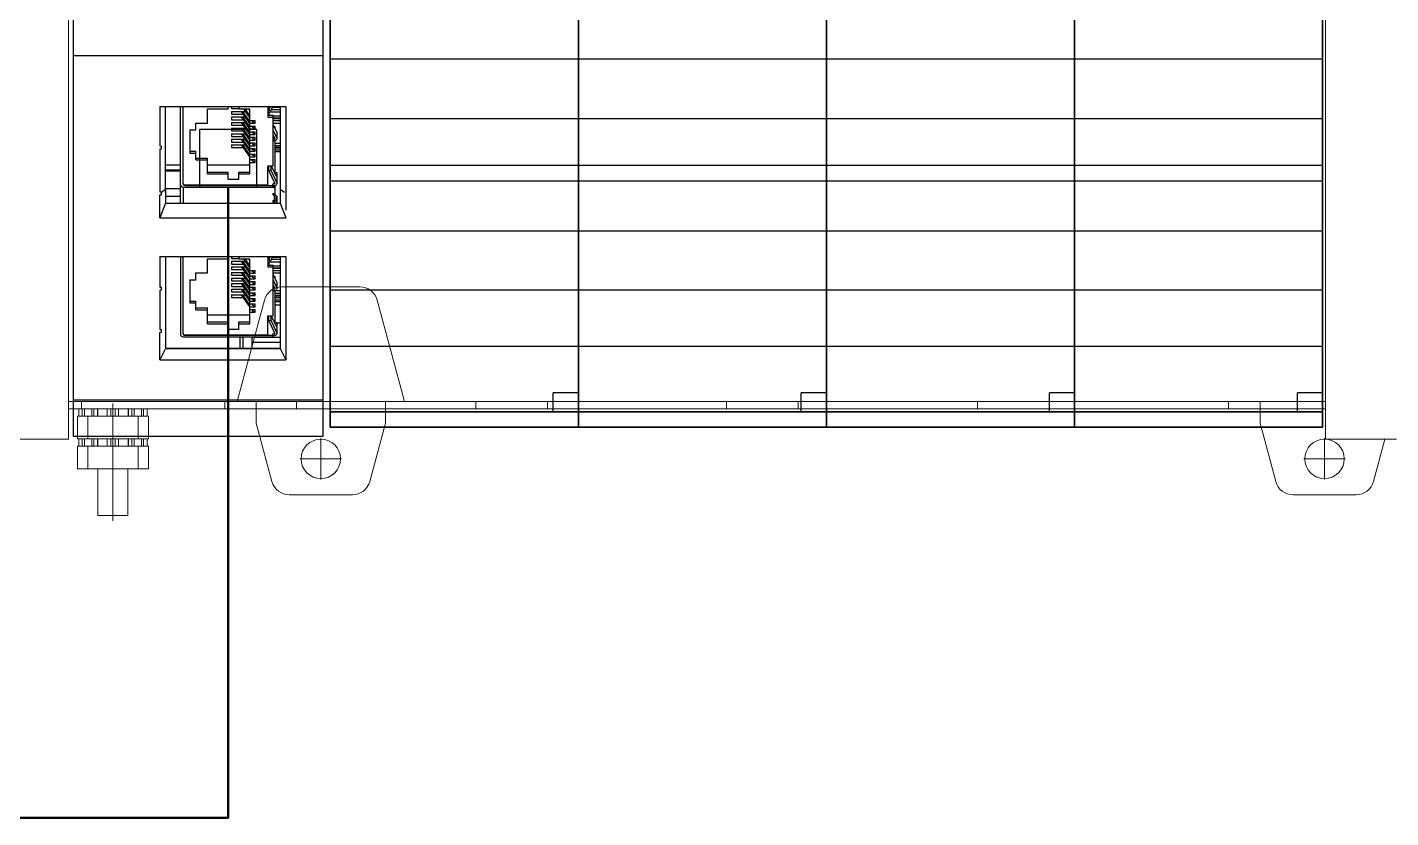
# Model space of a CAD drawing. Header units: millimetres. Extents: x 0 to 3780, y 0 to 2673.
# Drawn here: x 489.5 to 679.7, y 172 to 282.2 of the extents above; entities that cross this region are included whole.
import ezdxf
from ezdxf.enums import TextEntityAlignment as Align

# ---------------------------------------------------------------- set-up
doc = ezdxf.new("R2010")
doc.units = ezdxf.units.MM
for name, color, linetype, lineweight in [('AM_0', 7, 'Continuous', 5), ('AM_7', 7, 'Continuous', 5), ('AM_9', 6, 'Continuous', 5), ('EPLAN102', 7, 'Continuous', 5), ('EPLAN440', 73, 'Continuous', 5), ('EPLAN500', 7, 'Continuous', 5), ('EPLAN501', 7, 'Continuous', 5), ('EPLAN700', 12, 'Continuous', 5), ('EPLAN706', 5, 'Continuous', 5), ('EPLAN710', 5, 'Continuous', 5), ('EPLAN712', 5, 'Continuous', 5), ('EPLAN714', 7, 'Continuous', 5)]:
    doc.layers.add(name, color=color, linetype=linetype, lineweight=lineweight)
doc.styles.add('Tahoma', font='')
doc.styles.get('Tahoma').set_extended_font_data('Tahoma')

# ---------------------------------------------------------------- blocks, each defined once
blk = doc.blocks.new('EPLSYM_LibrarySPECIAL_Symbol210_Variant2_Placement43')
at = {"layer": 'EPLAN700', "lineweight": 50, "ltscale": 36}
blk.add_line((0, 0), (0, -2), dxfattribs=at)
at = {"layer": 'EPLAN706', "lineweight": 25, "ltscale": 36}
blk.add_lwpolyline([(-4, 0), (4, 0), (4, 8), (-4, 8)], close=True, dxfattribs=at)
at = {"layer": 'EPLAN440', "color": 73, "style": 'Tahoma'}
blk.add_attdef('17_20300', text='', height=1.63, dxfattribs=at).set_placement((0, 13.75), align=Align.BOTTOM_LEFT)
at = {"layer": 'EPLAN500', "color": 7, "style": 'Tahoma'}
blk.add_attdef('17_20027', text='', height=1.63, dxfattribs=at).set_placement((0, 16.45), align=Align.BOTTOM_LEFT)
at = {"layer": 'EPLAN501', "color": 7, "style": 'Tahoma'}
blk.add_attdef('17_20011', text='', height=1.63, dxfattribs=at).set_placement((0, 19.15), align=Align.BOTTOM_LEFT)
at = {"layer": 'EPLAN712', "color": 5, "style": 'Tahoma'}
blk.add_attdef('17_20010', text='', height=2.26, dxfattribs=at).set_placement((0, 10), align=Align.BOTTOM_CENTER)
blk = doc.blocks.new('EPLSYM_LibrarySPECIAL_Symbol202_Variant0_Placement43_11')
at = {"layer": 'EPLAN700', "color": 3, "lineweight": 50, "ltscale": 36}
blk.add_lwpolyline([(0, 0), (0, -85.95), (-183.51, -85.95), (-183.51, 1000.05), (276.49, 1002.05)], dxfattribs=at)
at = {"layer": 'EPLAN710', "color": 5, "style": 'Tahoma'}
blk.add_attdef('17_20010', text='', height=2.26, dxfattribs=at).set_placement((-1, 9.1), align=Align.BOTTOM_LEFT)
at = {"layer": 'EPLAN714', "color": 7, "style": 'Tahoma'}
for tag, height, p in [('17_20027', 6.32, (-1, 6.4)), ('17_20250', 1.63, (-1, 3.7)), ('17_20011', 1.63, (-1, 1))]:
    blk.add_attdef(tag, text='', height=height, dxfattribs=at).set_placement(p, align=Align.BOTTOM_RIGHT)

msp = doc.modelspace()

# ---------------------------------------------------------------- linework, layer by layer
at = {"layer": 'AM_0'}
for p, q in [((495.23, 224.8), (495.23, 370.08)), ((670.58, 370.08), (670.58, 224.8)), ((524.99, 246.03), (535.87, 246.03)), ((518.78, 230.03), (522.57, 244.18)), ((538.29, 244.18), (542.08, 230.03)), ((495.23, 230.03), (670.58, 230.03)), ((495.23, 229.03), (670.58, 229.03)), ((496.67, 229.03), (496.67, 227.99)), ((496.68, 227.99), (496.68, 229.03)), ((497.16, 227.99), (497.16, 229.03)), ((497.46, 227.99), (497.46, 229.03)), ((498.79, 227.99), (498.79, 229.03)), ((499.32, 227.99), (499.32, 229.03)), ((500.65, 227.99), (500.65, 229.03)), ((501.13, 227.99), (501.13, 229.03)), ((501.74, 227.99), (501.74, 229.03)), ((502.22, 227.99), (502.22, 229.03)), ((503.55, 227.99), (503.55, 229.03)), ((504.08, 227.99), (504.08, 229.03)), ((505.4, 227.99), (505.4, 229.03)), ((505.71, 227.99), (505.71, 229.03)), ((506.19, 227.99), (506.19, 229.03)), ((506.2, 227.99), (506.2, 229.03)), ((521.43, 229.03), (521.43, 227.03)), ((539.43, 227.03), (539.43, 229.03)), ((661.43, 229.03), (661.43, 227.03)), ((496.48, 227.99), (496.48, 224.85)), ((496.48, 227.99), (506.39, 227.99)), ((497.93, 227.99), (497.93, 224.85)), ((501.43, 227.99), (501.43, 224.85)), ((504.94, 227.99), (504.94, 224.85)), ((506.39, 227.99), (506.39, 224.85)), ((521.43, 227.03), (523.62, 218.88)), ((537.25, 218.88), (539.43, 227.03)), ((661.43, 227.03), (663.62, 218.88)), ((485.33, 224.8), (495.23, 224.8)), ((506.39, 224.85), (496.48, 224.85)), ((496.67, 224.85), (496.67, 223.81)), ((496.68, 223.81), (496.68, 224.85)), ((497.16, 223.81), (497.16, 224.85)), ((497.46, 223.81), (497.46, 224.85)), ((498.79, 223.81), (498.79, 224.85)), ((499.32, 223.81), (499.32, 224.85)), ((500.65, 223.81), (500.65, 224.85)), ((501.13, 223.81), (501.13, 224.85)), ((501.74, 223.81), (501.74, 224.85)), ((502.22, 223.81), (502.22, 224.85)), ((503.55, 223.81), (503.55, 224.85)), ((504.08, 223.81), (504.08, 224.85)), ((505.4, 223.81), (505.4, 224.85)), ((505.71, 223.81), (505.71, 224.85)), ((506.19, 223.81), (506.19, 224.85)), ((506.2, 223.81), (506.2, 224.85)), ((670.58, 224.8), (680.48, 224.8)), ((677.25, 218.88), (678.84, 224.8)), ((496.48, 223.81), (496.48, 220.67)), ((496.48, 223.81), (506.39, 223.81)), ((497.93, 223.81), (497.93, 220.67)), ((501.43, 223.81), (501.43, 220.67)), ((504.94, 223.81), (504.94, 220.67)), ((506.39, 223.81), (506.39, 220.67)), ((496.48, 220.67), (506.39, 220.67)), ((499.35, 220.67), (499.35, 214.15)), ((503.52, 214.15), (503.52, 220.67)), ((526.03, 217.03), (534.84, 217.03)), ((666.03, 217.03), (674.84, 217.03)), ((499.35, 214.15), (503.52, 214.15))]:
    msp.add_line(p, q, dxfattribs=at)
for centre in [(530.43, 222.03), (670.43, 222.03)]:
    msp.add_circle(centre, 2.75, dxfattribs=at)
for centre, start, end in [((524.99, 243.53), 90, 165), ((535.87, 243.53), 15, 90), ((526.03, 219.53), 195, 270), ((534.84, 219.53), 270, 345), ((666.03, 219.53), 195, 270), ((674.84, 219.53), 270, 345)]:
    msp.add_arc(centre, 2.5, start, end, dxfattribs=at)
at = {"layer": 'AM_7', "ltscale": 1.5}
for p, q in [((501.43, 229.77), (501.43, 213.41)), ((530.43, 219.14), (530.43, 224.92)), ((670.43, 219.14), (670.43, 224.92)), ((527.55, 222.03), (533.32, 222.03)), ((667.55, 222.03), (673.32, 222.03))]:
    msp.add_line(p, q, dxfattribs=at)
at = {"layer": 'AM_9', "ltscale": 2}
for p, q in [((497.03, 230.03), (497.03, 229.03)), ((498.49, 227.99), (498.49, 229.03)), ((499.28, 227.99), (499.28, 229.03)), ((503.59, 227.99), (503.59, 229.03)), ((504.38, 227.99), (504.38, 229.03)), ((517.03, 230.03), (517.03, 229.03)), ((521.43, 230.03), (521.43, 229.03)), ((527.03, 230.03), (527.03, 229.03)), ((539.43, 229.03), (539.43, 230.03)), ((552.03, 230.03), (552.03, 229.03)), ((562.03, 230.03), (562.03, 229.03)), ((587.03, 230.03), (587.03, 229.03)), ((597.03, 230.03), (597.03, 229.03)), ((622.03, 230.03), (622.03, 229.03)), ((632.03, 230.03), (632.03, 229.03)), ((657.03, 230.03), (657.03, 229.03)), ((661.43, 230.03), (661.43, 229.03)), ((498.49, 223.81), (498.49, 224.85)), ((499.28, 223.81), (499.28, 224.85)), ((503.59, 223.81), (503.59, 224.85)), ((504.38, 223.81), (504.38, 224.85))]:
    msp.add_line(p, q, dxfattribs=at)
at = {"layer": 'EPLAN102', "lineweight": 25, "ltscale": 36}
for p, q in [((495.88, 278.28), (530.75, 278.28)), ((531.75, 277.8), (566.35, 277.8)), ((566.35, 277.8), (600.95, 277.8)), ((600.95, 277.8), (635.55, 277.8)), ((635.56, 277.8), (670.16, 277.8)), ((507.97, 271.16), (525.57, 271.16)), ((508.77, 259.63), (508.77, 271.16)), ((510.87, 257.7), (510.87, 271.16)), ((517.49, 270.83), (517.49, 271.16)), ((517.99, 270.5), (519.87, 270.5)), ((519.33, 270.5), (520.53, 268.76)), ((519.53, 270.5), (520.53, 269.05)), ((519.63, 270.83), (520.53, 269.54)), ((519.84, 270.83), (520.53, 269.83)), ((520.34, 270.83), (520.53, 270.55)), ((520.53, 261.77), (520.53, 270.83)), ((523.06, 271.14), (523.16, 271.14)), ((523.06, 271.06), (523.16, 271.06)), ((523.06, 270.77), (523.16, 270.77)), ((523.06, 270.42), (524.77, 270.42)), ((523.06, 270.05), (523.21, 270.05)), ((523.16, 270.65), (523.16, 271.16)), ((523.44, 270.57), (523.73, 271.16)), ((523.54, 270.77), (524.77, 270.77)), ((523.68, 271.06), (524.77, 271.06)), ((523.72, 271.14), (524.77, 271.14)), ((525.57, 271.16), (525.57, 256.73)), ((517.99, 269.72), (519.87, 269.72)), ((517.99, 268.94), (519.87, 268.94)), ((517.99, 268.16), (519.87, 268.16)), ((519.33, 269.72), (520.53, 267.98)), ((519.33, 268.94), (520.53, 267.2)), ((519.33, 268.16), (520.53, 266.43)), ((519.53, 269.72), (520.53, 268.28)), ((519.53, 268.94), (520.53, 267.5)), ((519.53, 268.16), (520.53, 266.72)), ((520.53, 269.22), (521.29, 269.22)), ((520.53, 268.83), (521.29, 268.83)), ((520.53, 268.44), (521.29, 268.44)), ((520.75, 269.22), (520.76, 269.21)), ((520.75, 268.44), (520.76, 268.43)), ((520.89, 269.07), (521.07, 268.96)), ((520.89, 268.3), (521.07, 268.18)), ((521.07, 268.96), (521.29, 268.89)), ((521.07, 268.18), (521.29, 268.11)), ((521.18, 269.22), (521.29, 269.18)), ((521.18, 268.44), (521.29, 268.4)), ((521.29, 268.83), (521.29, 269.22)), ((521.29, 268.05), (521.29, 268.44)), ((523.06, 269.97), (523.78, 269.97)), ((523.78, 262.88), (523.78, 269.97)), ((523.78, 269.87), (524.77, 269.87)), ((523.78, 269.58), (524.77, 269.58)), ((523.78, 269.51), (524.77, 269.51)), ((523.78, 269.21), (524.77, 269.21)), ((523.78, 268.86), (524.77, 268.86)), ((523.78, 268.62), (524.31, 267.55)), ((523.85, 268.49), (524.06, 268.33)), ((524.06, 268.06), (524.06, 268.33)), ((531.75, 269.52), (566.35, 269.52)), ((566.35, 269.52), (600.95, 269.52)), ((600.95, 269.52), (635.55, 269.52)), ((635.56, 269.52), (670.16, 269.52)), ((512.14, 267.91), (512.98, 267.91)), ((517.99, 267.38), (519.87, 267.38)), ((517.99, 266.61), (519.87, 266.61)), ((519.33, 267.38), (520.53, 265.65)), ((519.33, 266.61), (520.53, 264.87)), ((519.53, 267.38), (520.53, 265.94)), ((519.53, 266.61), (520.53, 265.16)), ((520.53, 268.05), (521.29, 268.05)), ((520.53, 267.66), (521.29, 267.66)), ((520.53, 267.27), (521.29, 267.27)), ((520.53, 266.88), (521.29, 266.88)), ((520.53, 266.49), (521.29, 266.49)), ((520.75, 267.66), (520.76, 267.66)), ((520.75, 266.88), (520.76, 266.88)), ((520.89, 267.52), (521.07, 267.41)), ((520.89, 266.74), (521.07, 266.63)), ((521.07, 267.41), (521.29, 267.33)), ((521.07, 266.63), (521.29, 266.55)), ((521.18, 267.66), (521.29, 267.62)), ((521.18, 266.88), (521.29, 266.84)), ((521.29, 267.27), (521.29, 267.66)), ((521.29, 266.49), (521.29, 266.88)), ((523.78, 267.85), (524.31, 266.78)), ((523.78, 267.19), (524.03, 266.69)), ((523.78, 266.64), (523.93, 266.64)), ((523.78, 266.44), (524.06, 266.44)), ((523.94, 266.64), (523.95, 266.64)), ((523.95, 266.64), (523.95, 266.64)), ((524.06, 261.97), (524.06, 266.44)), ((524.06, 266.43), (524.09, 266.44)), ((524.09, 266.44), (524.15, 266.47)), ((524.15, 266.47), (524.23, 266.52)), ((524.23, 266.52), (524.3, 266.6)), ((524.3, 266.6), (524.33, 266.69)), ((524.31, 267.55), (524.33, 267.46)), ((524.33, 266.69), (524.33, 267.46)), ((507.97, 265.25), (508.19, 265.26)), ((508.19, 265.26), (508.19, 265.66)), ((512.14, 264.95), (512.98, 264.95)), ((512.98, 263.73), (512.98, 264.95)), ((517.99, 265.83), (519.87, 265.83)), ((519.33, 265.83), (520.53, 264.09)), ((519.53, 265.83), (520.53, 264.38)), ((520.53, 266.1), (521.29, 266.1)), ((520.53, 265.71), (521.29, 265.71)), ((520.53, 265.33), (521.29, 265.33)), ((520.53, 264.94), (521.29, 264.94)), ((520.53, 264.55), (521.29, 264.55)), ((520.75, 266.1), (520.76, 266.1)), ((520.75, 265.33), (520.76, 265.32)), ((520.75, 264.55), (520.76, 264.54)), ((520.89, 265.96), (521.07, 265.85)), ((520.89, 265.18), (521.07, 265.07)), ((520.89, 264.4), (521.07, 264.29)), ((521.07, 265.85), (521.29, 265.77)), ((521.07, 265.07), (521.29, 264.99)), ((521.18, 266.1), (521.29, 266.06)), ((521.18, 265.33), (521.29, 265.29)), ((521.18, 264.55), (521.29, 264.51)), ((521.29, 265.71), (521.29, 266.1)), ((521.29, 264.94), (521.29, 265.33)), ((521.29, 264.16), (521.29, 264.55)), ((524.06, 266.06), (524.77, 266.06)), ((524.06, 265.75), (524.77, 265.75)), ((524.06, 265.52), (524.77, 265.52)), ((524.06, 265.43), (524.77, 265.43)), ((524.06, 264.95), (524.06, 265.43)), ((524.06, 265.12), (524.77, 265.12)), ((524.06, 264.89), (524.77, 264.89)), ((508.77, 263.05), (510.87, 263.05)), ((512.98, 263.99), (514.63, 263.99)), ((512.98, 263.73), (514.63, 263.73)), ((514.63, 261.77), (514.63, 263.99)), ((514.63, 263.04), (520.53, 263.04)), ((520.53, 264.16), (521.29, 264.16)), ((520.53, 263.77), (521.29, 263.77)), ((520.53, 263.38), (521.29, 263.38)), ((520.75, 263.77), (520.76, 263.76)), ((520.89, 263.63), (521.07, 263.52)), ((521.07, 264.29), (521.29, 264.22)), ((521.07, 263.52), (521.29, 263.44)), ((521.18, 263.77), (521.29, 263.73)), ((521.29, 263.38), (521.29, 263.77)), ((523.16, 262.21), (523.16, 262.88)), ((523.52, 262.88), (524.31, 261.28)), ((531.75, 263.01), (566.35, 263.01)), ((566.35, 263.01), (600.95, 263.01)), ((600.95, 263.01), (635.55, 263.01)), ((635.56, 263.01), (670.16, 263.01)), ((508.77, 262.34), (510.87, 262.34)), ((508.77, 262.21), (510.87, 262.21)), ((508.77, 262.21), (510.87, 262.21)), ((508.77, 262.2), (510.87, 262.2)), ((508.77, 262.2), (510.87, 262.2)), ((508.77, 262.19), (510.87, 262.19)), ((508.77, 262.19), (510.87, 262.19)), ((508.77, 262.19), (510.87, 262.19)), ((508.77, 262.19), (510.87, 262.19)), ((514.63, 262.03), (517.49, 262.03)), ((514.63, 261.77), (517.49, 261.77)), ((519.01, 262.03), (520.53, 262.03)), ((519.01, 260.99), (519.01, 262.03)), ((519.01, 261.77), (520.53, 261.77)), ((524.06, 261.97), (524.33, 261.97)), ((524.13, 261.65), (524.33, 261.65)), ((524.24, 261.42), (524.33, 261.42)), ((524.31, 261.28), (524.33, 261.19)), ((524.33, 261.42), (524.33, 261.97)), ((524.33, 260.42), (524.33, 261.19)), ((531.75, 260.83), (566.35, 260.83)), ((566.35, 260.83), (600.95, 260.83)), ((600.95, 260.83), (635.55, 260.83)), ((635.56, 260.83), (670.16, 260.83)), ((507.97, 258.87), (508.19, 258.88)), ((507.97, 255.64), (507.97, 258.87)), ((508.19, 258.88), (508.19, 259.23)), ((508.77, 259.72), (510.87, 259.72)), ((508.77, 258.65), (510.87, 258.65)), ((510.87, 260.25), (510.92, 260.1)), ((510.92, 260.1), (511.07, 259.99)), ((511.07, 259.99), (511.27, 259.95)), ((511.17, 260.51), (511.21, 260.38)), ((511.21, 260.38), (511.34, 260.28)), ((511.21, 260.31), (511.34, 260.21)), ((511.34, 260.28), (511.52, 260.24)), ((511.34, 260.21), (511.52, 260.18)), ((511.52, 260.24), (523.06, 260.24)), ((523.76, 260.14), (523.93, 260.14)), ((523.76, 260.08), (524.06, 259.87)), ((523.76, 260), (524.06, 259.76)), ((523.76, 259.04), (524.06, 259.04)), ((523.93, 260.14), (524.01, 260.15)), ((523.93, 258.85), (524.01, 258.84)), ((523.94, 260.37), (523.95, 260.37)), ((523.94, 260.14), (524.06, 260.06)), ((523.95, 260.37), (523.95, 260.38)), ((524.01, 260.15), (524.09, 260.17)), ((524.01, 258.84), (524.09, 258.82)), ((524.09, 260.17), (524.15, 260.21)), ((524.09, 258.82), (524.15, 258.78)), ((524.15, 260.21), (524.23, 260.26)), ((524.15, 258.78), (524.23, 258.73)), ((524.23, 260.26), (524.3, 260.33)), ((524.23, 258.73), (524.3, 258.66)), ((524.3, 260.33), (524.33, 260.42)), ((524.3, 258.66), (524.33, 258.57)), ((508.77, 257.7), (524.77, 257.7)), ((523.76, 258.08), (523.93, 258.08)), ((524.01, 258.07), (524.09, 258.05)), ((524.06, 257.7), (524.06, 257.88)), ((524.09, 258.05), (524.15, 258.01)), ((524.3, 257.89), (524.33, 257.8)), ((524.3, 257.7), (524.31, 257.71)), ((524.31, 257.71), (524.33, 257.8)), ((524.33, 257.8), (524.33, 258.57)), ((524.33, 257.7), (524.33, 258.44)), ((531.75, 253.86), (566.35, 253.86)), ((566.35, 253.86), (600.95, 253.86)), ((600.95, 253.86), (635.55, 253.86)), ((635.56, 253.86), (670.16, 253.86)), ((507.97, 250.26), (525.57, 250.26)), ((517.49, 249.93), (517.49, 250.26)), ((517.99, 249.6), (519.87, 249.6)), ((519.33, 249.6), (520.53, 247.86)), ((519.53, 249.6), (520.53, 248.15)), ((519.63, 249.93), (520.53, 248.64)), ((519.84, 249.93), (520.53, 248.93)), ((520.34, 249.93), (520.53, 249.65)), ((520.53, 240.86), (520.53, 249.93)), ((523.06, 250.24), (523.16, 250.24)), ((523.06, 250.16), (523.16, 250.16)), ((523.06, 249.87), (523.16, 249.87)), ((523.06, 249.52), (524.77, 249.52)), ((523.06, 249.15), (523.21, 249.15)), ((523.16, 249.75), (523.16, 250.26)), ((523.44, 249.67), (523.73, 250.26)), ((523.54, 249.87), (524.77, 249.87)), ((523.68, 250.16), (524.77, 250.16)), ((523.72, 250.24), (524.77, 250.24)), ((525.57, 250.26), (525.57, 235.83)), ((517.99, 248.82), (519.87, 248.82)), ((517.99, 248.04), (519.87, 248.04)), ((517.99, 247.26), (519.87, 247.26)), ((519.33, 248.82), (520.53, 247.08)), ((519.33, 248.04), (520.53, 246.3)), ((519.33, 247.26), (520.53, 245.53)), ((519.53, 248.82), (520.53, 247.37)), ((519.53, 248.04), (520.53, 246.6)), ((519.53, 247.26), (520.53, 245.82)), ((520.53, 248.32), (521.29, 248.32)), ((520.53, 247.93), (521.29, 247.93)), ((520.53, 247.54), (521.29, 247.54)), ((520.75, 248.32), (520.76, 248.31)), ((520.75, 247.54), (520.76, 247.53)), ((520.89, 248.17), (521.07, 248.06)), ((520.89, 247.4), (521.07, 247.28)), ((521.07, 248.06), (521.29, 247.98)), ((521.07, 247.28), (521.29, 247.21)), ((521.18, 248.32), (521.29, 248.28)), ((521.18, 247.54), (521.29, 247.5)), ((521.29, 247.93), (521.29, 248.32)), ((521.29, 247.15), (521.29, 247.54)), ((523.06, 249.07), (523.78, 249.07)), ((523.78, 241.98), (523.78, 249.07)), ((523.78, 248.97), (524.77, 248.97)), ((523.78, 248.68), (524.77, 248.68)), ((523.78, 248.61), (524.77, 248.61)), ((523.78, 248.31), (524.77, 248.31)), ((523.78, 247.96), (524.77, 247.96)), ((523.78, 247.72), (524.31, 246.65)), ((523.85, 247.59), (524.06, 247.42)), ((524.06, 247.16), (524.06, 247.42)), ((507.97, 245.58), (508.19, 245.59)), ((508.19, 245.59), (508.19, 245.97)), ((512.14, 247.01), (512.98, 247.01)), ((517.99, 246.48), (519.87, 246.48)), ((517.99, 245.7), (519.87, 245.7)), ((519.33, 246.48), (520.53, 244.75)), ((519.33, 245.7), (520.53, 243.97)), ((519.53, 246.48), (520.53, 245.04)), ((519.53, 245.7), (520.53, 244.26)), ((520.53, 247.15), (521.29, 247.15)), ((520.53, 246.76), (521.29, 246.76)), ((520.53, 246.37), (521.29, 246.37)), ((520.53, 245.98), (521.29, 245.98)), ((520.53, 245.59), (521.29, 245.59)), ((520.75, 246.76), (520.76, 246.75)), ((520.75, 245.98), (520.76, 245.98)), ((520.89, 246.62), (521.07, 246.51)), ((520.89, 245.84), (521.07, 245.73)), ((521.07, 246.51), (521.29, 246.43)), ((521.07, 245.73), (521.29, 245.65)), ((521.18, 246.76), (521.29, 246.72)), ((521.18, 245.98), (521.29, 245.94)), ((521.29, 246.37), (521.29, 246.76)), ((521.29, 245.59), (521.29, 245.98)), ((523.78, 246.95), (524.31, 245.87)), ((523.78, 246.29), (524.03, 245.79)), ((523.78, 245.74), (523.93, 245.74)), ((523.78, 245.54), (524.06, 245.54)), ((523.94, 245.74), (523.95, 245.74)), ((523.95, 245.74), (523.95, 245.74)), ((524.06, 241.07), (524.06, 245.54)), ((524.06, 245.53), (524.09, 245.54)), ((524.06, 245.51), (524.77, 245.51)), ((524.06, 245.51), (524.77, 245.51)), ((524.09, 245.54), (524.15, 245.57)), ((524.15, 245.57), (524.23, 245.62)), ((524.23, 245.62), (524.3, 245.7)), ((524.3, 245.7), (524.33, 245.78)), ((524.31, 246.65), (524.33, 246.56)), ((524.33, 245.78), (524.33, 246.56)), ((531.75, 245.6), (566.35, 245.6)), ((566.35, 245.6), (600.95, 245.6)), ((600.95, 245.6), (635.55, 245.6)), ((635.56, 245.6), (670.16, 245.6)), ((512.14, 244.05), (512.98, 244.05)), ((512.98, 242.83), (512.98, 244.05)), ((517.99, 244.93), (519.87, 244.93)), ((519.33, 244.93), (520.53, 243.19)), ((519.53, 244.93), (520.53, 243.48)), ((520.53, 245.2), (521.29, 245.2)), ((520.53, 244.81), (521.29, 244.81)), ((520.53, 244.42), (521.29, 244.42)), ((520.53, 244.03), (521.29, 244.03)), ((520.53, 243.65), (521.29, 243.65)), ((520.75, 245.2), (520.76, 245.2)), ((520.75, 244.42), (520.76, 244.42)), ((520.75, 243.65), (520.76, 243.64)), ((520.89, 245.06), (521.07, 244.95)), ((520.89, 244.28), (521.07, 244.17)), ((520.89, 243.5), (521.07, 243.39)), ((521.07, 244.95), (521.29, 244.87)), ((521.07, 244.17), (521.29, 244.09)), ((521.18, 245.2), (521.29, 245.16)), ((521.18, 244.42), (521.29, 244.39)), ((521.18, 243.65), (521.29, 243.61)), ((521.29, 244.81), (521.29, 245.2)), ((521.29, 244.03), (521.29, 244.42)), ((521.29, 243.26), (521.29, 243.65)), ((524.06, 245.16), (524.77, 245.16)), ((524.06, 244.85), (524.77, 244.85)), ((524.06, 244.62), (524.77, 244.62)), ((524.06, 244.53), (524.77, 244.53)), ((524.06, 244.04), (524.06, 244.53)), ((524.06, 244.22), (524.77, 244.22)), ((524.06, 243.99), (524.77, 243.99)), ((524.06, 243.51), (524.77, 243.51)), ((512.98, 243.09), (514.63, 243.09)), ((512.98, 242.83), (514.63, 242.83)), ((514.63, 240.86), (514.63, 243.09)), ((514.63, 242.14), (520.53, 242.14)), ((520.53, 243.26), (521.29, 243.26)), ((520.53, 242.87), (521.29, 242.87)), ((520.53, 242.48), (521.29, 242.48)), ((520.75, 242.87), (520.76, 242.86)), ((520.89, 242.73), (521.07, 242.61)), ((521.07, 243.39), (521.29, 243.31)), ((521.07, 242.61), (521.29, 242.54)), ((521.18, 242.87), (521.29, 242.83)), ((521.29, 242.48), (521.29, 242.87)), ((523.16, 241.3), (523.16, 241.98)), ((523.52, 241.98), (524.31, 240.38)), ((507.97, 239.68), (508.19, 239.69)), ((507.97, 235.83), (507.97, 239.68)), ((508.19, 239.69), (508.19, 240.07)), ((514.63, 241.13), (517.49, 241.13)), ((514.63, 240.86), (517.49, 240.86)), ((519.01, 241.13), (520.53, 241.13)), ((519.01, 240.08), (519.01, 241.13)), ((519.01, 240.86), (520.53, 240.86)), ((524.06, 241.07), (524.33, 241.07)), ((524.13, 240.75), (524.33, 240.75)), ((524.24, 240.52), (524.33, 240.52)), ((524.31, 240.38), (524.33, 240.29)), ((524.33, 240.52), (524.33, 241.07)), ((524.33, 241), (524.77, 241)), ((524.33, 239.52), (524.33, 240.29)), ((510.92, 239.2), (511.07, 239.09)), ((511.07, 239.09), (511.27, 239.05)), ((511.17, 239.61), (511.21, 239.48)), ((511.21, 239.48), (511.34, 239.38)), ((511.21, 239.41), (511.34, 239.31)), ((511.27, 239.05), (523.76, 239.05)), ((511.34, 239.38), (511.52, 239.34)), ((511.34, 239.31), (511.52, 239.28)), ((511.52, 239.34), (523.06, 239.34)), ((519.2, 237.48), (519.2, 239.05)), ((519.58, 237.48), (519.58, 239.05)), ((520.85, 237.48), (520.85, 239.05)), ((520.85, 239), (524.77, 239)), ((520.85, 238.33), (524.77, 238.33)), ((523.76, 239.24), (523.93, 239.24)), ((523.93, 239.24), (524.01, 239.25)), ((523.94, 239.47), (523.95, 239.47)), ((523.95, 239.47), (523.95, 239.48)), ((524.01, 239.25), (524.09, 239.27)), ((524.09, 239.27), (524.15, 239.3)), ((524.15, 239.3), (524.23, 239.36)), ((524.23, 239.36), (524.3, 239.43)), ((524.3, 239.43), (524.33, 239.52)), ((531.75, 237.76), (566.35, 237.76)), ((566.35, 237.76), (600.95, 237.76)), ((600.95, 237.76), (635.55, 237.76)), ((635.56, 237.76), (670.16, 237.76)), ((508.77, 237.48), (524.77, 237.48)), ((495.88, 230.28), (530.75, 230.28)), ((562.85, 228.62), (562.85, 231.23)), ((566.35, 231.23), (562.85, 231.23)), ((597.45, 228.62), (597.45, 231.23)), ((600.95, 231.23), (597.45, 231.23)), ((632.05, 228.62), (632.05, 231.23)), ((635.55, 231.23), (632.05, 231.23)), ((666.65, 228.62), (666.65, 231.23)), ((670.16, 231.23), (666.65, 231.23))]:
    msp.add_line(p, q, dxfattribs=at)
for points in [[(495.88, 225.2), (530.75, 225.2), (530.75, 371), (495.88, 371)], [(566.35, 228.62), (531.75, 228.62), (531.75, 370.95), (566.35, 370.95)], [(531.75, 370.95), (531.75, 228.62), (566.35, 228.62), (566.35, 370.95)], [(600.95, 228.62), (566.35, 228.62), (566.35, 370.95), (600.95, 370.95)], [(566.35, 370.95), (566.35, 228.62), (600.95, 228.62), (600.95, 370.95)], [(635.55, 228.62), (600.95, 228.62), (600.95, 370.95), (635.55, 370.95)], [(600.95, 370.95), (600.95, 228.62), (635.55, 228.62), (635.55, 370.95)], [(670.16, 228.62), (635.56, 228.62), (635.56, 370.95), (670.16, 370.95)], [(635.56, 370.95), (635.56, 228.62), (670.16, 228.62), (670.16, 370.95)], [(566.35, 226.45), (566.35, 228.62), (566.35, 226.45), (531.75, 226.45), (531.75, 228.62), (531.75, 226.45)], [(600.95, 226.45), (600.95, 228.62), (600.95, 226.45), (566.35, 226.45), (566.35, 228.62), (566.35, 226.45)], [(635.55, 226.45), (635.55, 228.62), (635.55, 226.45), (600.95, 226.45), (600.95, 228.62), (600.95, 226.45)], [(670.16, 226.45), (670.16, 228.62), (670.16, 226.45), (635.56, 226.45), (635.56, 228.62), (635.56, 226.45)]]:
    msp.add_lwpolyline(points, close=True, dxfattribs=at)
for points in [[(507.97, 271.16), (507.97, 265.67), (508.19, 265.66)], [(511.17, 271.16), (511.17, 260.45), (511.21, 260.31)], [(514.63, 268.86), (514.63, 270.83), (517.49, 270.83)], [(517.99, 271.16), (517.99, 270.89), (519.01, 270.89)], [(517.99, 270.5), (517.99, 270.11), (519.6, 270.11)], [(519.01, 271.16), (519.01, 270.83), (520.53, 270.83)], [(523.06, 271.16), (523.06, 269.71), (523.78, 269.71)], [(523.44, 270.57), (523.16, 270.65), (523.4, 271.16)], [(523.21, 269.97), (523.21, 270.31), (523.37, 270.42)], [(524.77, 271.16), (524.77, 259.63), (525.36, 259.23)], [(512.98, 267.91), (512.98, 268.86), (514.63, 268.86)], [(517.99, 269.72), (517.99, 269.33), (519.6, 269.33)], [(517.99, 268.94), (517.99, 268.55), (519.6, 268.55)], [(517.99, 268.16), (517.99, 267.77), (519.6, 267.77)], [(520.76, 269.22), (520.76, 269.21), (520.89, 269.07)], [(520.76, 268.44), (520.76, 268.43), (520.89, 268.3)], [(512.14, 267.91), (512.14, 264.69), (512.98, 264.69)], [(517.99, 267.38), (517.99, 266.99), (519.6, 266.99)], [(517.99, 266.61), (517.99, 266.22), (519.6, 266.22)], [(520.76, 267.66), (520.76, 267.66), (520.89, 267.52)], [(520.76, 266.88), (520.76, 266.88), (520.89, 266.74)], [(523.93, 266.89), (523.93, 266.64), (523.94, 266.64)], [(523.95, 266.85), (523.95, 266.64), (524.03, 266.69)], [(524.31, 267.55), (524.31, 266.78), (524.33, 266.69)], [(507.97, 265.25), (507.97, 259.29), (508.21, 259.28)], [(517.99, 265.83), (517.99, 265.44), (519.6, 265.44)], [(520.76, 266.1), (520.76, 266.1), (520.89, 265.96)], [(520.76, 265.33), (520.76, 265.32), (520.89, 265.18)], [(520.76, 264.55), (520.76, 264.54), (520.89, 264.4)], [(520.76, 263.77), (520.76, 263.76), (520.89, 263.63)], [(523.06, 260.24), (523.06, 262.88), (523.78, 262.88)], [(523.44, 262.88), (523.44, 262.29), (524.31, 260.51)], [(519.01, 260.99), (517.49, 260.99), (517.49, 262.03)], [(523.44, 262.29), (523.16, 262.21), (524.03, 260.43)], [(523.93, 260.62), (523.93, 260.37), (523.94, 260.37)], [(523.95, 260.58), (523.95, 260.38), (524.03, 260.43)], [(524.31, 261.28), (524.31, 260.51), (524.33, 260.42)], [(508.21, 259.28), (508.19, 259.23), (508.77, 259.63)], [(508.77, 259.63), (508.77, 257.7), (524.77, 257.7)], [(511.27, 257.7), (511.27, 259.95), (523.76, 259.95)], [(511.52, 260.24), (511.52, 260.18), (523.76, 260.18)], [(523.76, 259.95), (523.76, 260.37), (523.93, 260.37)], [(523.76, 259.04), (523.76, 258.85), (523.93, 258.85)], [(523.93, 258.85), (523.93, 258.08), (524.01, 258.07)], [(524.06, 258.83), (524.06, 259.76), (524.06, 260.06)], [(524.15, 258.78), (524.15, 258.01), (524.23, 257.96)], [(524.23, 258.73), (524.23, 257.96), (524.3, 257.89)], [(524.77, 259.63), (524.77, 257.7), (525.57, 255.64)], [(508.77, 257.7), (507.97, 255.64), (525.57, 255.64)], [(523.76, 258.08), (523.76, 257.88), (524.06, 257.88)], [(507.97, 250.26), (507.97, 245.98), (508.19, 245.97)], [(508.77, 250.26), (508.77, 237.41), (524.77, 237.41)], [(510.87, 250.26), (510.87, 239.35), (510.92, 239.2)], [(511.17, 250.26), (511.17, 239.55), (511.21, 239.41)], [(514.63, 247.96), (514.63, 249.93), (517.49, 249.93)], [(517.99, 250.26), (517.99, 249.98), (519.01, 249.98)], [(517.99, 249.6), (517.99, 249.21), (519.6, 249.21)], [(519.01, 250.26), (519.01, 249.93), (520.53, 249.93)], [(523.06, 250.26), (523.06, 248.81), (523.78, 248.81)], [(523.44, 249.67), (523.16, 249.75), (523.41, 250.26)], [(523.21, 249.07), (523.21, 249.41), (523.37, 249.52)], [(524.77, 250.26), (524.77, 237.41), (525.57, 235.83)], [(512.98, 247.01), (512.98, 247.96), (514.63, 247.96)], [(517.99, 248.82), (517.99, 248.43), (519.6, 248.43)], [(517.99, 248.04), (517.99, 247.65), (519.6, 247.65)], [(517.99, 247.26), (517.99, 246.87), (519.6, 246.87)], [(520.76, 248.32), (520.76, 248.31), (520.89, 248.17)], [(520.76, 247.54), (520.76, 247.53), (520.89, 247.4)], [(507.97, 245.58), (507.97, 240.08), (508.19, 240.07)], [(512.14, 247.01), (512.14, 243.79), (512.98, 243.79)], [(517.99, 246.48), (517.99, 246.09), (519.6, 246.09)], [(517.99, 245.7), (517.99, 245.31), (519.6, 245.31)], [(520.76, 246.76), (520.76, 246.75), (520.89, 246.62)], [(520.76, 245.98), (520.76, 245.98), (520.89, 245.84)], [(523.93, 245.99), (523.93, 245.74), (523.94, 245.74)], [(523.95, 245.95), (523.95, 245.74), (524.03, 245.79)], [(524.31, 246.65), (524.31, 245.87), (524.33, 245.78)], [(517.99, 244.93), (517.99, 244.54), (519.6, 244.54)], [(520.76, 245.2), (520.76, 245.2), (520.89, 245.06)], [(520.76, 244.42), (520.76, 244.42), (520.89, 244.28)], [(520.76, 243.65), (520.76, 243.64), (520.89, 243.5)], [(520.76, 242.87), (520.76, 242.86), (520.89, 242.73)], [(523.06, 239.34), (523.06, 241.98), (523.78, 241.98)], [(523.44, 241.98), (523.44, 241.38), (524.31, 239.61)], [(519.01, 240.08), (517.49, 240.08), (517.49, 241.13)], [(523.44, 241.38), (523.16, 241.3), (524.03, 239.53)], [(523.93, 239.72), (523.93, 239.47), (523.94, 239.47)], [(523.95, 239.68), (523.95, 239.48), (524.03, 239.53)], [(524.31, 240.38), (524.31, 239.61), (524.33, 239.52)], [(511.52, 239.34), (511.52, 239.28), (523.76, 239.28)], [(523.76, 239.05), (523.76, 239.47), (523.93, 239.47)], [(508.77, 237.41), (507.97, 235.83), (525.57, 235.83)]]:
    msp.add_lwpolyline(points, dxfattribs=at)

# ---------------------------------------------------------------- block references
for name, p in [('EPLSYM_LibrarySPECIAL_Symbol202_Variant0_Placement43_11', (517.51, 257.95)), ('EPLSYM_LibrarySPECIAL_Symbol210_Variant2_Placement43', (517.51, 259.95))]:
    msp.add_blockref(name, p)

doc.saveas('drawing.dxf')
